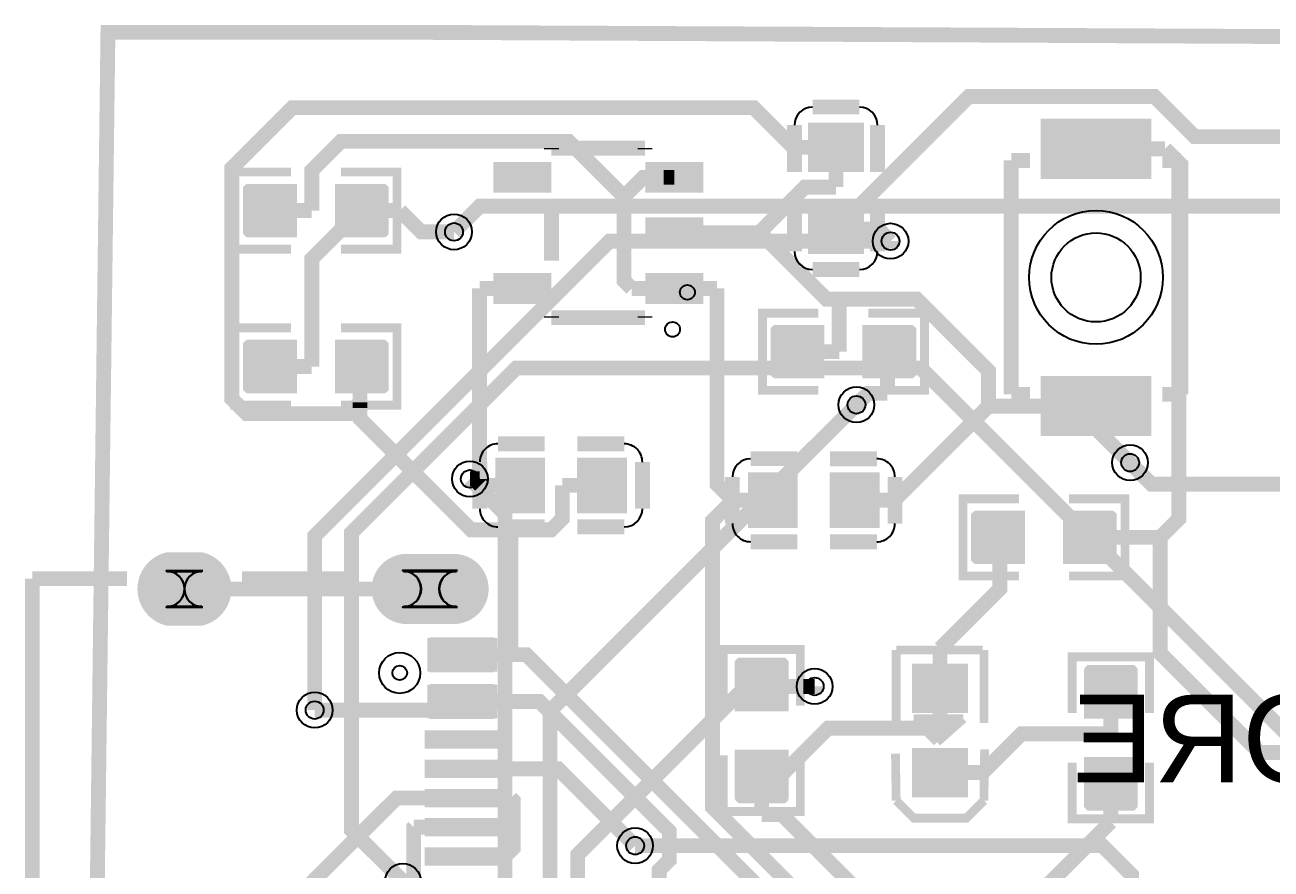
# Model space of a CAD drawing. Header units: millimetres. Extents: x 8.7 to 80.3, y 53.5 to 86.6.
# Drawn here: x 8.74 to 30.04, y 71.93 to 86.36 of the extents above; entities that cross this region are included whole.
import ezdxf

# ---------------------------------------------------------------- set-up
doc = ezdxf.new("R2010")
doc.units = ezdxf.units.MM
for name, color, linetype, true_color in [('BoardOutLine', 7, 'Continuous', 0xff00ff), ('BottomLayer', 7, 'Continuous', 0x0000ff), ('BottomSolderMaskLayer', 7, 'Continuous', 0xaa00ff), ('Document', 7, 'Continuous', 0xffffff), ('Hole', 7, 'Continuous', 0x222222), ('Multi-Layer', 7, 'Continuous', 0xc0c0c0), ('TopLayer', 7, 'Continuous', 0xff0000), ('TopPasteMaskLayer', 7, 'Continuous', 0x808080), ('TopSilkLayer', 7, 'Continuous', 0xffcc00), ('TopSolderMaskLayer', 7, 'Continuous', 0x800080)]:
    doc.layers.add(name, color=color, linetype=linetype, true_color=true_color)
doc.styles.get("Standard").update_dxf_attribs({"font": 'arial.ttf'})

msp = doc.modelspace()

# ---------------------------------------------------------------- hatches: boundary and pattern name
at = {"layer": 'BottomSolderMaskLayer'}
for points in [[(11.780626111252332, 77.34001778003555, -0.7853981633974483), (11.780626111252332, 76.09000508001016), (11.155619761239677, 76.09000508001016, -0.7853981633974483), (11.155619761239677, 77.34001778003555)], [(16.1387350774703, 77.29001778003556, -0.7853981633974483), (16.1387350774703, 76.14000508001016), (15.197815595631255, 76.14000508001016, -0.7853981633974483), (15.197815595631255, 77.29001778003556)]]:
    msp.add_hatch(color=256, dxfattribs=at).paths.add_polyline_path(points)
at = {"layer": 'Document'}
for points in [[(24.45806451612907, 75.30525781051563), (24.45806451612907, 74.7052578105156), (24.308077216154516, 74.7052578105156), (24.308077216154516, 75.30525781051563)], [(24.085166370332672, 75.07010414020829), (24.68516637033258, 75.07010414020829), (24.68516637033258, 74.92011684023373), (24.085166370332672, 74.92011684023373)], [(24.485166370332763, 73.8951231902463), (24.485166370332763, 73.29512319024639), (24.33517907035821, 73.29512319024639), (24.33517907035821, 73.8951231902463)]]:
    msp.add_hatch(color=256, dxfattribs=at).paths.add_polyline_path(points)
at = {"layer": 'Multi-Layer'}
for points in [[(11.768122936245845, 77.31501143002285, -0.7853981633974483), (11.768122936245845, 76.11501143002286), (11.168122936245936, 76.11501143002286, -0.7853981633974483), (11.168122936245936, 77.31501143002285)], [(16.118275336550823, 77.26501143002285, -0.7853981633974483), (16.118275336550823, 76.16501143002286), (15.218275336550732, 76.16501143002286, -0.7853981633974483), (15.218275336550732, 77.26501143002285)]]:
    msp.add_hatch(color=256, dxfattribs=at).paths.add_polyline_path(points)
at = {"layer": 'TopLayer'}
for points in [[(22.15603251206494, 83.86616713233423), (22.15603251206494, 84.6661671323343), (23.056057912115875, 84.6661671323343), (23.056057912115875, 83.86616713233423)], [(27.951308102616167, 84.74216408432812), (27.951308102616167, 83.74216408432812), (26.151308102616213, 83.74216408432812), (26.151308102616213, 84.74216408432812)], [(16.792024384048773, 83.50419100838201), (16.792024384048773, 84.00419100838201), (17.692024384048864, 84.00419100838201), (17.692024384048864, 83.50419100838201)], [(19.392049784099527, 83.50419100838201), (19.392049784099527, 84.00419100838201), (20.292049784099618, 84.00419100838201), (20.292049784099618, 83.50419100838201)], [(13.366014732029498, 82.75316230632461), (13.366014732029498, 83.61717043434089), (12.559537719075479, 83.61717043434089), (12.559537719075479, 82.75316230632461)], [(14.066040132080389, 82.75316230632461), (14.066040132080389, 83.61717043434089), (14.872517145034408, 83.61717043434089), (14.872517145034408, 82.75316230632461)], [(22.15603251206494, 82.46616713233425), (22.15603251206494, 83.26616713233432), (23.056057912115875, 83.26616713233432), (23.056057912115875, 82.46616713233425)], [(19.392049784099527, 82.55417830835665), (19.392049784099527, 83.05417830835665), (20.292049784099618, 83.05417830835665), (20.292049784099618, 82.55417830835665)], [(16.792024384048773, 81.60419100838203), (16.792024384048773, 82.10419100838203), (17.692024384048864, 82.10419100838203), (17.692024384048864, 81.60419100838203)], [(19.392049784099527, 81.60419100838203), (19.392049784099527, 82.10419100838203), (20.292049784099618, 82.10419100838203), (20.292049784099618, 81.60419100838203)], [(22.383032766065526, 80.34015748031493), (22.383032766065526, 81.20416560833121), (21.576555753111506, 81.20416560833121), (21.576555753111506, 80.34015748031493)], [(23.08305816611619, 80.34015748031493), (23.08305816611619, 81.20416560833121), (23.889535179070435, 81.20416560833121), (23.889535179070435, 80.34015748031493)], [(13.366014732029498, 80.08615697231392), (13.366014732029498, 80.9501651003302), (12.559537719075479, 80.9501651003302), (12.559537719075479, 80.08615697231392)], [(14.066040132080389, 80.08615697231392), (14.066040132080389, 80.9501651003302), (14.872517145034408, 80.9501651003302), (14.872517145034408, 80.08615697231392)], [(27.951308102616167, 80.34216408432815), (27.951308102616167, 79.34216408432815), (26.151308102616213, 79.34216408432815), (26.151308102616213, 80.34216408432815)], [(16.807035814071696, 78.93616967233925), (17.60703581407165, 78.93616967233925), (17.60703581407165, 78.03614427228854), (16.807035814071696, 78.03614427228854)], [(18.20703581407156, 78.93616967233925), (19.00703581407174, 78.93616967233925), (19.00703581407174, 78.03614427228854), (18.20703581407156, 78.03614427228854)], [(21.92504445008899, 77.78214376428753), (21.125044450088808, 77.78214376428753), (21.125044450088808, 78.68216916433823), (21.92504445008899, 78.68216916433823)], [(23.32504445008908, 77.78214376428753), (22.5250444500889, 77.78214376428753), (22.5250444500889, 78.68216916433823), (23.32504445008908, 78.68216916433823)], [(25.81203962407926, 77.1651511303022), (25.81203962407926, 78.02915925831849), (25.005562611125242, 78.02915925831849), (25.005562611125242, 77.1651511303022)], [(26.512065024129924, 77.1651511303022), (26.512065024129924, 78.02915925831849), (27.31854203708417, 78.02915925831849), (27.31854203708417, 77.1651511303022)], [(16.768072136144156, 75.8651765303531), (16.768072136144156, 75.31516383032772), (15.668072136144247, 75.31516383032772), (15.668072136144247, 75.8651765303531)], [(21.76804673609331, 74.64516129032256), (20.90403860807737, 74.64516129032256), (20.90403860807737, 75.45163830327658), (21.76804673609331, 75.45163830327658)], [(24.83512827025652, 75.41508763017521), (24.83512827025652, 74.61508763017525), (23.935204470408962, 74.61508763017525), (23.935204470408962, 75.41508763017521)], [(27.73705867411718, 74.51816103632211), (26.87305054610124, 74.51816103632211), (26.87305054610124, 75.32463804927613), (27.73705867411718, 75.32463804927613)], [(16.768072136144156, 75.06507493014988), (16.768072136144156, 74.5150622301245), (15.668072136144247, 74.5150622301245), (15.668072136144247, 75.06507493014988)], [(16.768072136144156, 74.29009398018798), (16.768072136144156, 73.99006858013706), (15.668072136144247, 73.99006858013706), (15.668072136144247, 74.29009398018798)], [(21.76804673609331, 73.94513589027179), (20.90403860807737, 73.94513589027179), (20.90403860807737, 73.13865887731777), (21.76804673609331, 73.13865887731777)], [(24.83512827025652, 73.97515875031752), (24.83512827025652, 73.17515875031745), (23.935204470408962, 73.17515875031745), (23.935204470408962, 73.97515875031752)], [(16.768072136144156, 73.78996697993398), (16.768072136144156, 73.48994157988318), (15.668072136144247, 73.48994157988318), (15.668072136144247, 73.78996697993398)], [(27.73705867411718, 73.81813563627122), (26.87305054610124, 73.81813563627122), (26.87305054610124, 73.0116586233172), (27.73705867411718, 73.0116586233172)], [(16.768072136144156, 73.29009398018786), (16.768072136144156, 72.99006858013706), (15.668072136144247, 72.99006858013706), (15.668072136144247, 73.29009398018786)], [(16.768072136144156, 72.79022098044197), (16.768072136144156, 72.49019558039117), (15.668072136144247, 72.49019558039117), (15.668072136144247, 72.79022098044197)], [(16.768072136144156, 72.29009398018798), (16.768072136144156, 71.99006858013718), (15.668072136144247, 71.99006858013718), (15.668072136144247, 72.29009398018798)]]:
    msp.add_hatch(color=256, dxfattribs=at).paths.add_polyline_path(points)
at = {"layer": 'TopPasteMaskLayer'}
for points in [[(22.15603251206494, 83.86616713233423), (22.15603251206494, 84.6661671323343), (23.056057912115875, 84.6661671323343), (23.056057912115875, 83.86616713233423)], [(27.951308102616167, 84.74216408432812), (27.951308102616167, 83.74216408432812), (26.151308102616213, 83.74216408432812), (26.151308102616213, 84.74216408432812)], [(16.792024384048773, 83.50419100838201), (16.792024384048773, 84.00419100838201), (17.692024384048864, 84.00419100838201), (17.692024384048864, 83.50419100838201)], [(19.392049784099527, 83.50419100838201), (19.392049784099527, 84.00419100838201), (20.292049784099618, 84.00419100838201), (20.292049784099618, 83.50419100838201)], [(12.521005842011618, 82.73517907035807), (13.3210058420118, 82.73517907035807), (13.371018542037064, 82.78519177038345), (13.371018542037064, 83.01315722631443), (13.001016002031974, 83.01315722631443), (13.001016002031974, 83.34315468630928), (13.371018542037064, 83.34315468630928), (13.371018542037064, 83.58519177038352), (13.3210058420118, 83.63517907035805), (12.521005842011618, 83.63517907035805), (12.471018542036973, 83.58519177038352), (12.471018542036973, 82.78519177038345)], [(14.911049022098041, 83.63515367030732), (14.111049022098086, 83.63515367030732), (14.061036322072596, 83.58514097028194), (14.061036322072596, 83.35717551435107), (14.431038862077685, 83.35717551435107), (14.431038862077685, 83.02717805435611), (14.061036322072596, 83.02717805435611), (14.061036322072596, 82.78514097028187), (14.111049022098086, 82.73515367030734), (14.911049022098041, 82.73515367030734), (14.961036322072687, 82.78514097028187), (14.961036322072687, 83.58514097028194)], [(22.15603251206494, 82.46616713233425), (22.15603251206494, 83.26616713233432), (23.056057912115875, 83.26616713233432), (23.056057912115875, 82.46616713233425)], [(19.392049784099527, 82.55417830835665), (19.392049784099527, 83.05417830835665), (20.292049784099618, 83.05417830835665), (20.292049784099618, 82.55417830835665)], [(16.792024384048773, 81.60419100838203), (16.792024384048773, 82.10419100838203), (17.692024384048864, 82.10419100838203), (17.692024384048864, 81.60419100838203)], [(19.392049784099527, 81.60419100838203), (19.392049784099527, 82.10419100838203), (20.292049784099618, 82.10419100838203), (20.292049784099618, 81.60419100838203)], [(21.538023876047646, 80.3221742443485), (22.338023876047828, 80.3221742443485), (22.38803657607309, 80.37218694437388), (22.38803657607309, 80.60015240030475), (22.01803403606823, 80.60015240030475), (22.01803403606823, 80.93014986029971), (22.38803657607309, 80.93014986029971), (22.38803657607309, 81.17218694437395), (22.338023876047828, 81.22217424434848), (21.538023876047646, 81.22217424434848), (21.488036576073227, 81.17218694437395), (21.488036576073227, 80.37218694437388)], [(23.928067056134296, 81.22214884429764), (23.128067056134114, 81.22214884429764), (23.078054356108623, 81.17213614427226), (23.078054356108623, 80.94417068834139), (23.448056896113712, 80.94417068834139), (23.448056896113712, 80.61417322834643), (23.078054356108623, 80.61417322834643), (23.078054356108623, 80.3721361442723), (23.128067056134114, 80.32214884429777), (23.928067056134296, 80.32214884429777), (23.978054356108714, 80.3721361442723), (23.978054356108714, 81.17213614427226)], [(12.521005842011618, 80.06817373634749), (13.3210058420118, 80.06817373634749), (13.371018542037064, 80.11818643637287), (13.371018542037064, 80.34615189230374), (13.001016002031974, 80.34615189230374), (13.001016002031974, 80.6761493522987), (13.371018542037064, 80.6761493522987), (13.371018542037064, 80.91818643637293), (13.3210058420118, 80.96817373634735), (12.521005842011618, 80.96817373634735), (12.471018542036973, 80.91818643637293), (12.471018542036973, 80.11818643637287)], [(14.911049022098041, 80.96814833629662), (14.111049022098086, 80.96814833629662), (14.061036322072596, 80.91813563627124), (14.061036322072596, 80.69017018034037), (14.431038862077685, 80.69017018034037), (14.431038862077685, 80.36017272034542), (14.061036322072596, 80.36017272034542), (14.061036322072596, 80.11813563627129), (14.111049022098086, 80.06814833629676), (14.911049022098041, 80.06814833629676), (14.961036322072687, 80.11813563627129), (14.961036322072687, 80.91813563627124)], [(27.951308102616167, 80.34216408432815), (27.951308102616167, 79.34216408432815), (26.151308102616213, 79.34216408432815), (26.151308102616213, 80.34216408432815)], [(16.807035814071696, 78.93616967233925), (17.60703581407165, 78.93616967233925), (17.60703581407165, 78.03614427228854), (16.807035814071696, 78.03614427228854)], [(18.20703581407156, 78.93616967233925), (19.00703581407174, 78.93616967233925), (19.00703581407174, 78.03614427228854), (18.20703581407156, 78.03614427228854)], [(21.92504445008899, 77.78214376428753), (21.125044450088808, 77.78214376428753), (21.125044450088808, 78.68216916433823), (21.92504445008899, 78.68216916433823)], [(23.32504445008908, 77.78214376428753), (22.5250444500889, 77.78214376428753), (22.5250444500889, 78.68216916433823), (23.32504445008908, 78.68216916433823)], [(24.96703073406138, 77.14716789433578), (25.767030734061564, 77.14716789433578), (25.817043434086827, 77.19718059436116), (25.817043434086827, 77.42514605029203), (25.447040894081965, 77.42514605029203), (25.447040894081965, 77.75514351028698), (25.817043434086827, 77.75514351028698), (25.817043434086827, 77.99718059436123), (25.767030734061564, 78.04716789433576), (24.96703073406138, 78.04716789433576), (24.917043434086963, 77.99718059436123), (24.917043434086963, 77.19718059436116)], [(27.35707391414803, 78.04714249428503), (26.55707391414785, 78.04714249428503), (26.50706121412236, 77.99712979425965), (26.50706121412236, 77.76916433832866), (26.877063754127448, 77.76916433832866), (26.877063754127448, 77.43916687833382), (26.50706121412236, 77.43916687833382), (26.50706121412236, 77.19712979425958), (26.55707391414785, 77.14714249428505), (27.35707391414803, 77.14714249428505), (27.40706121412245, 77.19712979425958), (27.40706121412245, 77.99712979425965)], [(12.216306832613782, 76.67030734061473), (12.217805435610899, 76.70017780035562), (12.217805435610899, 76.7300990601982), (12.216306832613782, 76.75996951993909), (12.213335026670165, 76.78973837947672), (12.208864617729205, 76.81932943865888), (12.202946405892817, 76.84864109728221), (12.19555499110993, 76.87764795529597), (12.18674117348246, 76.90622301244593), (12.176504953009953, 76.93434086868172), (12.164897129794326, 76.96189992379982), (12.151917703835352, 76.98887477774952), (12.137592075184102, 77.0151384302768), (12.121996443992884, 77.04066548133096), (12.105156210312316, 77.06537973075945), (12.087071374142852, 77.0892303784608), (12.067843535687189, 77.11214122428237), (12.047498094996172, 77.13408686817365), (12.026085852171718, 77.1549657099315), (12.00365760731529, 77.17477774955557), (11.98026416052835, 77.19342138684272), (11.955981711963432, 77.21087122174254), (11.93083566167138, 77.22710185420362), (11.90492760985535, 77.24206248412497), (11.878308356616799, 77.25572771145539), (11.851054102108264, 77.2680213360427), (11.823190246380591, 77.27894335788665), (11.794843789687548, 77.28849377698748), (11.766040132080207, 77.29659639319277), (11.73688087376172, 77.30325120650241), (11.70741681483355, 77.30843281686566), (11.677724155448232, 77.31216662433326), (11.647879095758299, 77.31440182880374), (11.617983235966449, 77.31513843027687), (11.317983235966494, 77.31513843027687), (11.288087376174872, 77.31440182880374), (11.258242316484711, 77.31216662433326), (11.228549657099393, 77.30843281686566), (11.199085598171223, 77.30325120650241), (11.169926339852736, 77.29659639319277), (11.141122682245395, 77.28849377698748), (11.11277622555258, 77.27894335788665), (11.084912369824679, 77.2680213360427), (11.057658115316372, 77.25572771145539), (11.031038862077821, 77.24206248412497), (11.00513081026179, 77.22710185420362), (10.979984759969511, 77.21087122174254), (10.955702311404593, 77.19342138684272), (10.932308864617653, 77.17477774955557), (10.909880619761225, 77.1549657099315), (10.888468376936771, 77.13408686817365), (10.868122936245982, 77.11214122428237), (10.848895097790319, 77.0892303784608), (10.8308102616204, 77.06537973075945), (10.813970027940059, 77.04066548133096), (10.79837439674884, 77.0151384302768), (10.784048768097591, 76.98887477774952), (10.771069342138617, 76.96189992379982), (10.75946151892299, 76.93434086868172), (10.74922529845071, 76.90622301244593), (10.740411480823013, 76.87764795529597), (10.733020066040126, 76.84864109728221), (10.727101854203738, 76.81932943865888), (10.722631445263005, 76.78973837947672), (10.719659639319389, 76.75996951993909), (10.718161036322044, 76.7300990601982), (10.718161036322044, 76.70017780035562), (10.719659639319389, 76.67030734061473), (10.722631445263005, 76.64053848107699), (10.727101854203738, 76.61094742189482), (10.733020066040126, 76.5816357632716), (10.740411480823013, 76.55262890525785), (10.74922529845071, 76.52405384810766), (10.75946151892299, 76.49593599187199), (10.771069342138617, 76.46837693675388), (10.784048768097591, 76.44140208280407), (10.79837439674884, 76.41513843027678), (10.813970027940059, 76.38961137922274), (10.8308102616204, 76.36489712979426), (10.848895097790319, 76.34104648209302), (10.868122936245982, 76.31813563627122), (10.888468376936771, 76.29618999237994), (10.909880619761225, 76.27531115062231), (10.932308864617653, 76.25549911099824), (10.955702311404593, 76.23685547371088), (10.979984759969511, 76.21940563881128), (11.00513081026179, 76.20317500634997), (11.031038862077821, 76.18821437642873), (11.057658115316372, 76.1745491490982), (11.084912369824679, 76.16225552451112), (11.11277622555258, 76.15133350266706), (11.141122682245395, 76.14178308356611), (11.169926339852736, 76.13368046736093), (11.199085598171223, 76.1270256540513), (11.228549657099393, 76.12184404368804), (11.258242316484711, 76.11811023622045), (11.288087376174872, 76.11587503175008), (11.317983235966494, 76.11513843027683), (11.617983235966449, 76.11513843027683), (11.647879095758299, 76.11587503175008), (11.677724155448232, 76.11811023622045), (11.70741681483355, 76.12184404368804), (11.73688087376172, 76.1270256540513), (11.766040132080207, 76.13368046736093), (11.794843789687548, 76.14178308356611), (11.823190246380591, 76.15133350266706), (11.851054102108264, 76.16225552451112), (11.878308356616799, 76.1745491490982), (11.90492760985535, 76.18821437642873), (11.93083566167138, 76.20317500634997), (11.955981711963432, 76.21940563881128), (11.98026416052835, 76.23685547371088), (12.00365760731529, 76.25549911099824), (12.026085852171718, 76.27531115062231), (12.047498094996172, 76.29618999237994), (12.067843535687189, 76.31813563627122), (12.087071374142852, 76.34104648209302), (12.105156210312316, 76.36489712979426), (12.121996443992884, 76.38961137922274), (12.137592075184102, 76.41513843027678), (12.151917703835352, 76.44140208280407), (12.164897129794326, 76.46837693675388), (12.176504953009953, 76.49593599187199), (12.18674117348246, 76.52405384810766), (12.19555499110993, 76.55262890525785), (12.202946405892817, 76.5816357632716), (12.208864617729205, 76.61094742189482), (12.213335026670165, 76.64053848107699)], [(16.667970535941095, 76.7300990601982), (16.66647193294375, 76.75996951993909), (16.66350012700036, 76.78973837947672), (16.6590297180594, 76.81932943865888), (16.653111506223013, 76.84864109728221), (16.645720091440126, 76.87764795529597), (16.63690627381243, 76.90622301244593), (16.62667005334015, 76.93434086868172), (16.615062230124522, 76.96189992379982), (16.602082804165548, 76.98887477774952), (16.587757175514298, 77.0151384302768), (16.57216154432308, 77.04066548133096), (16.55532131064274, 77.06537973075945), (16.537236474473048, 77.0892303784608), (16.518008636017157, 77.11214122428237), (16.497663195326368, 77.13408686817365), (16.476250952501914, 77.1549657099315), (16.453822707645486, 77.17477774955557), (16.430429260858546, 77.19342138684272), (16.406146812293628, 77.21087122174254), (16.381000762001577, 77.22710185420362), (16.355092710185318, 77.24206248412497), (16.328473456946995, 77.25572771145539), (16.30121920243846, 77.2680213360427), (16.273355346710787, 77.27894335788665), (16.245008890017743, 77.28849377698748), (16.216205232410402, 77.29659639319277), (16.187045974091916, 77.30325120650241), (16.157581915163746, 77.30843281686566), (16.127889255778427, 77.31216662433326), (16.098044196088495, 77.31440182880374), (16.068148336296645, 77.31513843027687), (15.26814833629669, 77.31513843027687), (15.238252476505068, 77.31440182880374), (15.208407416814907, 77.31216662433326), (15.178714757429589, 77.30843281686566), (15.149250698501419, 77.30325120650241), (15.120091440182932, 77.29659639319277), (15.091287782575591, 77.28849377698748), (15.062941325882548, 77.27894335788665), (15.035077470154874, 77.2680213360427), (15.00782321564634, 77.25572771145539), (14.981203962408017, 77.24206248412497), (14.955295910591758, 77.22710185420362), (14.930149860299707, 77.21087122174254), (14.90586741173479, 77.19342138684272), (14.882473964947849, 77.17477774955557), (14.86004572009142, 77.1549657099315), (14.838633477266967, 77.13408686817365), (14.81828803657595, 77.11214122428237), (14.799060198120287, 77.0892303784608), (14.780975361950823, 77.06537973075945), (14.764135128270254, 77.04066548133096), (14.748539497079037, 77.0151384302768), (14.734213868427787, 76.98887477774952), (14.721234442468813, 76.96189992379982), (14.709626619253186, 76.93434086868172), (14.699390398780906, 76.90622301244593), (14.69057658115321, 76.87764795529597), (14.683185166370322, 76.84864109728221), (14.677266954533934, 76.81932943865888), (14.672796545592973, 76.78973837947672), (14.669824739649357, 76.75996951993909), (14.66832613665224, 76.7300990601982), (14.66832613665224, 76.70017780035562), (14.669824739649357, 76.67030734061473), (14.672796545592973, 76.64053848107699), (14.677266954533934, 76.61094742189482), (14.683185166370322, 76.5816357632716), (14.69057658115321, 76.55262890525785), (14.699390398780906, 76.52405384810766), (14.709626619253186, 76.49593599187199), (14.721234442468813, 76.46837693675388), (14.734213868427787, 76.44140208280407), (14.748539497079037, 76.41513843027678), (14.764135128270254, 76.38961137922274), (14.780975361950823, 76.36489712979426), (14.799060198120287, 76.34104648209302), (14.81828803657595, 76.31813563627122), (14.838633477266967, 76.29618999237994), (14.86004572009142, 76.27531115062231), (14.882473964947849, 76.25549911099824), (14.90586741173479, 76.23685547371088), (14.930149860299707, 76.21940563881128), (14.955295910591758, 76.20317500634997), (14.981203962408017, 76.18821437642873), (15.00782321564634, 76.1745491490982), (15.035077470154874, 76.16225552451112), (15.062941325882548, 76.15133350266706), (15.091287782575591, 76.14178308356611), (15.120091440182932, 76.13368046736093), (15.149250698501419, 76.1270256540513), (15.178714757429589, 76.12184404368804), (15.208407416814907, 76.11811023622045), (15.238252476505068, 76.11587503175008), (15.26814833629669, 76.11513843027683), (16.068148336296645, 76.11513843027683), (16.098044196088495, 76.11587503175008), (16.127889255778427, 76.11811023622045), (16.157581915163746, 76.12184404368804), (16.187045974091916, 76.1270256540513), (16.216205232410402, 76.13368046736093), (16.245008890017743, 76.14178308356611), (16.273355346710787, 76.15133350266706), (16.30121920243846, 76.16225552451112), (16.328473456946995, 76.1745491490982), (16.355092710185318, 76.18821437642873), (16.381000762001577, 76.20317500634997), (16.406146812293628, 76.21940563881128), (16.430429260858546, 76.23685547371088), (16.453822707645486, 76.25549911099824), (16.476250952501914, 76.27531115062231), (16.497663195326368, 76.29618999237994), (16.518008636017157, 76.31813563627122), (16.537236474473048, 76.34104648209302), (16.55532131064274, 76.36489712979426), (16.57216154432308, 76.38961137922274), (16.587757175514298, 76.41513843027678), (16.602082804165548, 76.44140208280407), (16.615062230124522, 76.46837693675388), (16.62667005334015, 76.49593599187199), (16.63690627381243, 76.52405384810766), (16.645720091440126, 76.55262890525785), (16.653111506223013, 76.5816357632716), (16.6590297180594, 76.61094742189482), (16.66350012700036, 76.64053848107699), (16.66647193294375, 76.67030734061473), (16.667970535941095, 76.70017780035562)], [(16.768072136144156, 75.8901701803403), (15.668072136144247, 75.8901701803403), (15.668072136144247, 75.29017018034028), (16.768072136144156, 75.29017018034028)], [(20.88605537211083, 75.49017018034033), (20.88605537211083, 74.69017018034026), (20.936068072136095, 74.64015748031488), (21.164033528066966, 74.64015748031488), (21.164033528066966, 75.01016002032009), (21.49403098806215, 75.01016002032009), (21.49403098806215, 74.64015748031488), (21.73606807213605, 74.64015748031488), (21.786055372110923, 74.69017018034026), (21.786055372110923, 75.49017018034033), (21.73606807213605, 75.54015748031497), (20.936068072136095, 75.54015748031497)], [(24.83512827025652, 75.41508763017521), (24.83512827025652, 74.61508763017525), (23.935204470408962, 74.61508763017525), (23.935204470408962, 75.41508763017521)], [(26.8550673101347, 75.36316992633988), (26.8550673101347, 74.56316992633981), (26.905080010159963, 74.51315722631443), (27.133045466090834, 74.51315722631443), (27.133045466090834, 74.88315976631952), (27.46304292608602, 74.88315976631952), (27.46304292608602, 74.51315722631443), (27.705080010159918, 74.51315722631443), (27.75506731013479, 74.56316992633981), (27.75506731013479, 75.36316992633988), (27.705080010159918, 75.41315722631452), (26.905080010159963, 75.41315722631452)], [(16.768072136144156, 75.0900685801372), (15.668072136144247, 75.0900685801372), (15.668072136144247, 74.49006858013718), (16.768072136144156, 74.49006858013718)], [(15.668072136144247, 73.99006858013706), (16.768072136144156, 73.99006858013706), (16.768072136144156, 74.29009398018798), (15.668072136144247, 74.29009398018798)], [(21.786029972060078, 73.10012700025402), (21.786029972060078, 73.90012700025409), (21.736017272034587, 73.95013970027946), (21.508051816103716, 73.95013970027946), (21.508051816103716, 73.58013716027426), (21.17805435610876, 73.58013716027426), (21.17805435610876, 73.95013970027946), (20.936017272034633, 73.95013970027946), (20.886029972059987, 73.90012700025409), (20.886029972059987, 73.10012700025402), (20.936017272034633, 73.05013970027937), (21.736017272034587, 73.05013970027937)], [(24.83512827025652, 73.97515875031752), (24.83512827025652, 73.17515875031745), (23.935204470408962, 73.17515875031745), (23.935204470408962, 73.97515875031752)], [(15.668072136144247, 73.48994157988318), (16.768072136144156, 73.48994157988318), (16.768072136144156, 73.78996697993398), (15.668072136144247, 73.78996697993398)], [(27.755041910083946, 72.97312674625346), (27.755041910083946, 73.77312674625352), (27.705029210058456, 73.8231394462789), (27.477063754127585, 73.8231394462789), (27.477063754127585, 73.45313690627381), (27.147066294132628, 73.45313690627381), (27.147066294132628, 73.8231394462789), (26.9050292100585, 73.8231394462789), (26.855041910083855, 73.77312674625352), (26.855041910083855, 72.97312674625346), (26.9050292100585, 72.92313944627881), (27.705029210058456, 72.92313944627881)], [(15.668072136144247, 72.99006858013706), (16.768072136144156, 72.99006858013706), (16.768072136144156, 73.29009398018786), (15.668072136144247, 73.29009398018786)], [(15.668072136144247, 72.49019558039117), (16.768072136144156, 72.49019558039117), (16.768072136144156, 72.79022098044197), (15.668072136144247, 72.79022098044197)], [(15.668072136144247, 71.99006858013718), (16.768072136144156, 71.99006858013718), (16.768072136144156, 72.29009398018798), (15.668072136144247, 72.29009398018798)]]:
    msp.add_hatch(color=256, dxfattribs=at).paths.add_polyline_path(points)
at = {"layer": 'TopSolderMaskLayer'}
for points in [[(22.127456648461703, 83.84358787570613), (22.127456648461703, 84.68874352157297), (23.084633775719112, 84.68874352157297), (23.084633775719112, 83.84358787570613)], [(27.997028194056384, 84.75627809105083), (27.997028194056384, 83.72805581238401), (26.105588011175996, 83.72805581238401), (26.105588011175996, 84.75627809105083)], [(16.746300421633123, 83.49008345328514), (16.746300421633123, 84.01830573195184), (17.73774060451342, 84.01830573195184), (17.73774060451342, 83.49008345328514)], [(19.346333563634744, 83.49008345328514), (19.346333563634744, 84.01830573195184), (20.33777374651504, 84.01830573195184), (20.33777374651504, 83.49008345328514)], [(13.391421982617203, 82.72776225552445), (13.391421982617203, 83.64257048514094), (12.534144868062867, 83.64257048514094), (12.534144868062867, 82.72776225552445)], [(14.040632881492684, 82.72776225552445), (14.040632881492684, 83.64257048514094), (14.897909996046792, 83.64257048514094), (14.897909996046792, 82.72776225552445)], [(22.127456648461703, 82.44359074309546), (22.127456648461703, 83.2887463889623), (23.084633775719112, 83.2887463889623), (23.084633775719112, 82.44359074309546)], [(19.346333563634744, 82.5400678858706), (19.346333563634744, 83.0682901645373), (20.33777374651504, 83.0682901645373), (20.33777374651504, 82.5400678858706)], [(16.746300421633123, 81.59007915220138), (16.746300421633123, 82.11830143086809), (17.73774060451342, 82.11830143086809), (17.73774060451342, 81.59007915220138)], [(19.346333563634744, 81.59007915220138), (19.346333563634744, 82.11830143086809), (20.33777374651504, 82.11830143086809), (20.33777374651504, 81.59007915220138)], [(22.408440016653458, 80.31475742951488), (22.408440016653458, 81.22956565913125), (21.551162902099122, 81.22956565913125), (21.551162902099122, 80.31475742951488)], [(23.057650915528484, 80.31475742951488), (23.057650915528484, 81.22956565913125), (23.91492803008282, 81.22956565913125), (23.91492803008282, 80.31475742951488)], [(13.391421982617203, 80.06075692151387), (13.391421982617203, 80.97556515113024), (12.534144868062867, 80.97556515113024), (12.534144868062867, 80.06075692151387)], [(14.040632881492684, 80.06075692151387), (14.040632881492684, 80.97556515113024), (14.897909996046792, 80.97556515113024), (14.897909996046792, 80.06075692151387)], [(27.997028194056384, 80.35627235627226), (27.997028194056384, 79.32805007760555), (26.105588011175996, 79.32805007760555), (26.105588011175996, 80.35627235627226)], [(16.78163737617797, 78.96157043998676), (17.63243747777824, 78.96157043998676), (17.63243747777824, 78.01074350464114), (16.78163737617797, 78.01074350464114)], [(18.18163415036497, 78.96157043998676), (19.032434251965242, 78.96157043998676), (19.032434251965242, 78.01074350464114), (18.18163415036497, 78.01074350464114)], [(21.95044611379535, 77.75674299664013), (21.09964601219508, 77.75674299664013), (21.09964601219508, 78.70756993198563), (21.95044611379535, 78.70756993198563)], [(23.35044288798281, 77.75674299664013), (22.49964278638231, 77.75674299664013), (22.49964278638231, 78.70756993198563), (23.35044288798281, 78.70756993198563)], [(25.837446874667194, 77.13975107950216), (25.837446874667194, 78.05455930911864), (24.980169760112858, 78.05455930911864), (24.980169760112858, 77.13975107950216)], [(26.48665777354222, 77.13975107950216), (26.48665777354222, 78.05455930911864), (27.343934888096555, 78.05455930911864), (27.343934888096555, 77.13975107950216)], [(11.780626111252332, 77.34001778003555, -0.7853981633974483), (11.780626111252332, 76.09000508001016), (11.155619761239677, 76.09000508001016, -0.7853981633974483), (11.155619761239677, 77.34001778003555)], [(16.1387350774703, 77.29001778003556, -0.7853981633974483), (16.1387350774703, 76.14000508001016), (15.197815595631255, 76.14000508001016, -0.7853981633974483), (15.197815595631255, 77.29001778003556)], [(16.81807328802597, 75.87768576827477), (16.81807328802597, 75.30266614081609), (15.618050197604134, 75.30266614081609), (15.618050197604134, 75.87768576827477)], [(21.795258733448236, 74.6214458148578), (20.876826610722446, 74.6214458148578), (20.876826610722446, 75.47534033798081), (21.795258733448236, 75.47534033798081)], [(24.863707359672844, 75.43767310012743), (24.863707359672844, 74.59251363075111), (23.90663828424431, 74.59251363075111), (23.90663828424431, 75.43767310012743)], [(27.764270671472104, 74.49444556085734), (26.845838548746315, 74.49444556085734), (26.845838548746315, 75.34834008398025), (27.764270671472104, 75.34834008398025)], [(16.81807328802597, 75.07758416807155), (16.81807328802597, 74.50256454061287), (15.618050197604134, 74.50256454061287), (15.618050197604134, 75.07758416807155)], [(16.85974303131411, 74.29692024545352), (16.85974303131411, 73.98325386328179), (15.576363131220887, 73.98325386328179), (15.576363131220887, 74.29692024545352)], [(21.795258733448236, 73.96885136573655), (20.876826610722446, 73.96885136573655), (20.876826610722446, 73.11495684261354), (21.795258733448236, 73.11495684261354)], [(24.863707359672844, 73.99774422026974), (24.863707359672844, 73.15258475089342), (23.90663828424431, 73.15258475089342), (23.90663828424431, 73.99774422026974)], [(16.85974303131411, 73.79679324519941), (16.85974303131411, 73.48312686302802), (15.576363131220887, 73.48312686302802), (15.576363131220887, 73.79679324519941)], [(27.764270671472104, 73.84185111173599), (26.845838548746315, 73.84185111173599), (26.845838548746315, 72.98795658861297), (27.764270671472104, 72.98795658861297)], [(16.85974303131411, 73.2969202454534), (16.85974303131411, 72.98325386328179), (15.576363131220887, 72.98325386328179), (15.576363131220887, 73.2969202454534)], [(16.85974303131411, 72.7970472457074), (16.85974303131411, 72.48338086353601), (15.576363131220887, 72.48338086353601), (15.576363131220887, 72.7970472457074)], [(16.85974303131411, 72.2969202454534), (16.85974303131411, 71.98325386328202), (15.576363131220887, 71.98325386328202), (15.576363131220887, 72.2969202454534)]]:
    msp.add_hatch(color=256, dxfattribs=at).paths.add_polyline_path(points)

# ---------------------------------------------------------------- linework, layer by layer
at = {"layer": 'BoardOutLine', "const_width": 0.25400050800101603}
msp.add_lwpolyline([(15.494030988061922, 86.23317246634497), (41.52908305816618, 86.1061722123444), (78.86715773431547, 86.1061722123444), (78.99415798831592, 56.00711201422405), (9.779019558039181, 55.62611125222247), (10.160020320040758, 86.23317246634497), (15.494030988061922, 86.23317246634497)], close=True, dxfattribs=at)
at = {"layer": 'BottomLayer', "const_width": 0.25400050800101603}
for points in [[(48.5979171958345, 79.09347218694438), (44.429006858013736, 83.26238252476503), (16.518669037338213, 83.26238252476503), (16.077216154432335, 82.82092964185927)], [(23.538735077470164, 82.66268732537469), (23.538735077470164, 82.6624333248667), (18.735585471170907, 82.6624333248667), (13.695199390398784, 77.62204724409446), (13.695199390398784, 74.6438912877826)], [(32.70104140208264, 63.065278130556294), (31.78917957835938, 63.97713995427989), (31.78917957835938, 65.17932435864873), (33.29591059182121, 66.68605537211079), (33.29591059182121, 71.24968249936501), (24.051308102616076, 80.49428498856992), (17.144018288036705, 80.49428498856992), (14.324866649733394, 77.6751333502666), (14.324866649733394, 72.5923291846583), (15.202946405892817, 71.71424942849887)], [(52.37973075946161, 80.1198882397764), (50.76758953517924, 78.50774701549403), (28.001270002539968, 78.50774701549403), (27.633985267970502, 78.8750317500635)], [(18.240284480569017, 68.7731775463551), (17.71729743459491, 69.2961645923292), (17.71729743459491, 74.62661925323846), (22.95554991109998, 79.86487172974341)], [(11.13284226568453, 62.686309372618666), (11.946405892811754, 62.686309372618666), (16.948945897891917, 67.68884937769872), (16.948945897891917, 77.99517399034801), (16.347218694437288, 78.59690119380241)], [(22.241554483108985, 75.04851409702815), (22.241554483108985, 75.04826009652027), (21.06807213614411, 75.04826009652027), (18.189230378460707, 72.16941833883664), (18.189230378460707, 69.6525273050546), (20.651511303022744, 67.19024638049268), (20.651511303022744, 66.80213360426717)], [(19.172720345440666, 72.32461264922529), (27.15849631699257, 72.32461264922529), (27.659385318770774, 71.82372364744731), (27.659385318770774, 71.18364236728473), (24.28422656845305, 67.80848361696724), (22.823977647955417, 67.80848361696724), (19.920497840995722, 64.90500381000754)]]:
    msp.add_lwpolyline(points, dxfattribs=at)
at = {"layer": 'BottomSolderMaskLayer'}
for points in [[(11.78054673528709, 77.02759292239014), (11.155540385274435, 77.02759292239014)], [(16.13853591578163, 77.02872936294274), (15.197616433942585, 77.02872936294274)], [(11.78054673528709, 76.40258657237743), (11.155540385274435, 76.40258657237743)], [(16.13853591578163, 76.40144970838342), (15.197616433942585, 76.40144970838342)]]:
    msp.add_lwpolyline(points, close=True, dxfattribs=at)
for centre, radius, start, end in [((11.155540385274435, 76.71508974738379), 0.31250317500635005, 270, 450), ((11.78054673528709, 76.71508974738379), 0.31250317500635005, 450, 270), ((15.197616433942585, 76.71508953566308), 0.31363982727965456, 270, 450), ((16.13853591578163, 76.71508953566308), 0.31363982727965456, 450, 270)]:
    msp.add_arc(centre, radius, start, end, dxfattribs=at)
at = {"layer": 'Document'}
for centre, radius in [((20.06604013208039, 81.78816357632718), 0.12700025400050802), ((15.148082296164603, 75.27990855981704), 0.12496824993649988)]:
    msp.add_circle(centre, radius, dxfattribs=at)
at = {"layer": 'Hole'}
for centre in [(16.077216154432335, 82.82092964185927), (23.538735077470164, 82.66268732537469), (22.95554991109998, 79.86487172974341), (27.633985267970502, 78.8750317500635), (16.347218694437288, 78.59690119380241), (22.241554483108985, 75.04851409702815), (13.695199390398784, 74.6438912877826), (19.172720345440666, 72.32461264922529)]:
    msp.add_circle(centre, 0.15250190500381003, dxfattribs=at)
at = {"layer": 'Multi-Layer'}
for points in [[(11.768046736093538, 77.01508763017527), (11.168046736093629, 77.01508763017527)], [(16.118084836169828, 77.01508763017527), (15.218084836169737, 77.01508763017527)], [(11.768046736093538, 76.41508763017528), (11.168046736093629, 76.41508763017528)], [(16.118084836169828, 76.41508763017528), (15.218084836169737, 76.41508763017528)]]:
    msp.add_lwpolyline(points, close=True, dxfattribs=at)
for centre, radius in [((16.077216154432335, 82.82092964185927), 0.30500381000762006), ((23.538735077470164, 82.66268732537469), 0.30500381000762006), ((22.95554991109998, 79.86487172974341), 0.30500381000762006), ((27.633985267970502, 78.8750317500635), 0.30500381000762006), ((16.347218694437288, 78.59690119380241), 0.30500381000762006), ((15.148082296164603, 75.27990855981704), 0.3500127000254001), ((22.241554483108985, 75.04851409702815), 0.30500381000762006), ((13.695199390398784, 74.6438912877826), 0.30500381000762006), ((19.172720345440666, 72.32461264922529), 0.30500381000762006), ((15.202946405892817, 71.71424942849887), 0.30500381000762006)]:
    msp.add_circle(centre, radius, dxfattribs=at)
for centre, start, end in [((11.168046736093629, 76.71508763017528), 270, 450), ((11.768046736093538, 76.71508763017528), 450, 270), ((15.218084836169737, 76.71508763017528), 270, 450), ((16.118084836169828, 76.71508763017528), 450, 270)]:
    msp.add_arc(centre, 0.30000000000000004, start, end, dxfattribs=at)
at = {"layer": 'TopLayer', "const_width": 0.25400050800101603}
for points in [[(22.60604521209052, 82.8661417322835), (24.875285750571493, 85.13538227076447), (28.053594107188246, 85.13538227076447), (28.73888747777505, 84.45008890017778), (57.36449072898154, 84.45008890017778), (58.07670815341635, 85.1623063246127), (75.45618491236974, 85.1623063246127), (76.12319024638055, 84.49530099060189), (76.12319024638055, 74.36423672847343), (75.57023114046251, 73.81127762255517)], [(21.876809753619455, 84.26619253238505), (21.198628397256698, 84.9443738887478), (13.311658623317271, 84.9443738887478), (12.27863855727719, 83.91135382270761), (12.27863855727719, 79.9674879349758), (12.533401066802071, 79.71272542545091), (14.274320548641072, 79.71272542545091), (14.469392938785859, 79.9077978155957)], [(18.981711963424004, 83.42138684277359), (18.033528067056068, 84.36957073914152), (14.147066294132628, 84.36957073914152), (13.645161290322676, 83.86766573533146), (13.645161290322676, 83.1851663703327)], [(22.60604521209052, 84.26619253238505), (21.876809753619455, 84.26619253238505)], [(22.60604521209052, 84.26619253238505), (22.60604521209052, 83.58699517399032)], [(27.051308102616304, 84.24206248412497), (28.230378460757038, 84.24206248412497)], [(28.14859029718059, 77.5971551943104), (28.46583693167372, 77.91440182880365), (28.46583693167372, 84.00660401320795), (28.230378460757038, 84.24206248412497)], [(19.659893319786534, 83.7541275082549), (19.31445262890543, 83.7541275082549), (18.981711963424004, 83.42138684277359)], [(19.84201168402342, 83.7541275082549), (19.659893319786534, 83.7541275082549)], [(18.981711963424004, 83.42138684277359), (18.981711963424004, 81.98526797053592), (19.112776225552352, 81.85420370840745)], [(22.60604521209052, 83.58699517399032), (22.072898145796216, 83.58699517399032), (21.299720599441116, 82.81381762763522)], [(12.9626619253238, 83.1851663703327), (13.645161290322676, 83.1851663703327)], [(13.645161290322676, 80.51816103632211), (13.645161290322676, 82.36093472186951), (14.469392938785859, 83.1851663703327)], [(14.469392938785859, 83.1851663703327), (15.15163830327674, 83.1851663703327)], [(16.077216154432335, 82.82092964185927), (15.515875031750056, 82.82092964185927), (15.15163830327674, 83.1851663703327)], [(21.299720599441116, 82.81381762763522), (21.29006858013736, 82.80416560833123), (19.84201168402342, 82.80416560833123)], [(22.662179324358476, 81.6713233426467), (22.44221488442963, 81.6713233426467), (21.299720599441116, 82.81381762763522)], [(22.60604521209052, 82.8661417322835), (23.33528067056136, 82.8661417322835)], [(23.538735077470164, 82.66268732537469), (23.33528067056136, 82.8661417322835)], [(17.242062484124972, 81.85420370840745), (16.512827025654133, 81.85420370840745)], [(16.512827025654133, 81.85420370840745), (16.512827025654133, 78.59690119380241)], [(19.84201168402342, 81.85420370840745), (19.112776225552352, 81.85420370840745)], [(19.84201168402342, 81.85420370840745), (20.571247142494258, 81.85420370840745)], [(20.571247142494258, 81.85420370840745), (20.571247142494258, 78.50673101346206), (20.845821691643323, 78.23215646431288)], [(22.662179324358476, 81.6713233426467), (22.662179324358476, 80.77216154432313)], [(25.214376428752985, 79.8422656845313), (25.214376428752985, 80.44577089154177), (23.988823977648053, 81.6713233426467), (22.662179324358476, 81.6713233426467)], [(21.979679959359828, 80.77216154432313), (22.662179324358476, 80.77216154432313)], [(23.486410972822114, 80.77216154432313), (23.486410972822114, 80.06096012192017)], [(12.9626619253238, 80.51816103632211), (13.645161290322676, 80.51816103632211)], [(14.469392938785859, 80.51816103632211), (14.469392938785859, 79.9077978155957)], [(23.486410972822114, 80.06096012192017), (23.15163830327674, 80.06096012192017), (22.95554991109998, 79.86487172974341)], [(14.469392938785859, 79.9077978155957), (14.469392938785859, 79.80695961391916)], [(14.469392938785859, 79.80695961391916), (14.469392938785859, 79.62611125222247), (16.368554737109434, 77.7269494538989), (17.04724409448818, 77.7269494538989)], [(25.214376428752985, 79.8422656845313), (23.604267208534566, 78.23215646431288)], [(25.87223774447557, 79.8422656845313), (25.214376428752985, 79.8422656845313)], [(27.051308102616304, 79.8422656845313), (25.87223774447557, 79.8422656845313)], [(27.633985267970502, 78.8750317500635), (27.051308102616304, 79.45770891541781), (27.051308102616304, 79.8422656845313)], [(16.512827025654133, 78.59690119380241), (16.347218694437288, 78.59690119380241)], [(16.512827025654133, 78.59690119380241), (16.512827025654133, 78.50114300228608), (16.52781305562621, 78.48615697231389)], [(17.207010414020942, 78.48615697231389), (16.52781305562621, 78.48615697231389)], [(17.927863855727765, 78.48615697231389), (17.927863855727765, 77.91668783337559), (17.73812547625107, 77.7269494538989), (17.04724409448818, 77.7269494538989)], [(18.607061214122496, 78.48615697231389), (17.927863855727765, 78.48615697231389)], [(22.563119126238234, 70.67310134620266), (22.563119126238234, 70.91592583185161), (20.495046990094124, 72.98399796799595), (20.495046990094124, 77.88138176276357), (20.845821691643323, 78.23215646431288)], [(21.525019050038054, 78.23215646431288), (20.845821691643323, 78.23215646431288)], [(22.925069850139835, 78.23215646431288), (23.604267208534566, 78.23215646431288)], [(17.04724409448818, 75.59029718059435), (17.04724409448818, 77.7269494538989)], [(25.408686817373564, 77.5971551943104), (25.408686817373564, 76.71907543815087), (24.3840487680975, 75.6944373888748)], [(26.91541783083585, 77.5971551943104), (27.597663195326504, 77.5971551943104)], [(28.14859029718059, 77.5971551943104), (27.597663195326504, 77.5971551943104)], [(29.84480568961135, 73.91922783845564), (28.14859029718059, 75.6154432308864), (28.14859029718059, 77.5971551943104)], [(11.46812293624589, 76.71526543053085), (15.668275336550778, 76.71526543053085)], [(16.21818643637289, 75.59029718059435), (17.04724409448818, 75.59029718059435)], [(21.237236474472866, 69.72313944627888), (21.237236474472866, 71.66522733045474), (17.31216662433326, 75.59029718059435), (17.04724409448818, 75.59029718059435)], [(24.3840487680975, 75.01524003048007), (24.3840487680975, 75.6944373888748)], [(21.33604267208534, 75.04851409702815), (22.04724409448818, 75.04851409702815)], [(22.241554483108985, 75.04851409702815), (22.04724409448818, 75.04851409702815)], [(24.3840487680975, 75.01524003048007), (24.3840487680975, 74.33604267208534)], [(27.30505461010921, 74.9215138430277), (27.30505461010921, 74.23901447802893)], [(16.21818643637289, 74.79019558039113), (16.071882143764242, 74.6438912877826), (13.695199390398784, 74.6438912877826)], [(16.53187706375411, 74.79019558039113), (16.21818643637289, 74.79019558039113)], [(16.53187706375411, 74.79019558039113), (17.04724409448818, 74.79019558039113)], [(19.583947167894394, 70.67335534671065), (19.583947167894394, 71.90728981457971), (19.758445516891015, 72.08178816357633), (19.758445516891015, 72.56743713487424), (17.53568707137424, 74.79019558039113), (17.04724409448818, 74.79019558039113)], [(21.33604267208534, 73.20066040132076), (22.471424942850035, 74.33604267208534), (24.3840487680975, 74.33604267208534)], [(27.30505461010921, 74.23901447802893), (25.77673355346724, 74.23901447802893), (25.113030226060346, 73.57531115062238)], [(30.874015748031525, 73.91922783845564), (29.84480568961135, 73.91922783845564)], [(16.21818643637289, 73.64008128016246), (17.85725171450349, 73.64008128016246), (19.172720345440666, 72.32461264922529)], [(21.33604267208534, 73.5417830835662), (21.33604267208534, 73.20066040132076)], [(24.3840487680975, 73.57531115062238), (25.113030226060346, 73.57531115062238)], [(27.30505461010921, 73.41478282956564), (27.30505461010921, 72.73253746507487)], [(21.33604267208534, 73.20066040132076), (21.33604267208534, 72.85953771907543)], [(16.21818643637289, 73.14020828041657), (15.092964185928395, 73.14020828041657), (13.042164084328306, 71.08940817881637), (13.042164084328306, 66.75641351282707), (12.639065278130602, 66.35331470662948)], [(16.632715265430534, 73.14020828041657), (16.21818643637289, 73.14020828041657)], [(16.632715265430534, 73.14020828041657), (17.04724409448818, 73.14020828041657)], [(16.946405892811754, 72.14020828041657), (17.090170180340465, 72.28397256794506), (17.090170180340465, 73.0972821945644), (17.04724409448818, 73.14020828041657)], [(23.918465836931773, 67.22275844551689), (23.918465836931773, 70.61823723647444), (21.677165354330782, 72.85953771907543), (21.33604267208534, 72.85953771907543)], [(27.30505461010921, 72.73253746507487), (25.89585979171966, 71.32334264668532), (25.78968757937514, 71.32334264668532)], [(15.387350774701645, 71.71424942849887), (15.387350774701645, 72.63855727711461), (15.3891287782576, 72.64033528067057)], [(16.21818643637289, 72.64033528067057), (15.3891287782576, 72.64033528067057)], [(16.21818643637289, 72.14020828041657), (16.946405892811754, 72.14020828041657)]]:
    msp.add_lwpolyline(points, dxfattribs=at)
at = {"layer": 'TopSilkLayer'}
for points, const_width in [([(22.20627381254758, 84.95618491236974), (23.00629921259838, 84.95618491236974)], 0.25400050800101603), ([(21.896418592837108, 83.84643129286258), (21.896418592837108, 84.6464058928118)], 0.25400050800101603), ([(23.316078232156542, 83.84643129286258), (23.316078232156542, 84.6464058928118)], 0.25400050800101603), ([(17.74201168402351, 84.25417830835659), (17.74201168402351, 84.22981965963925)], 0.25400050800101603), ([(19.34206248412488, 84.25417830835659), (17.74201168402351, 84.25417830835659)], 0.25400050800101603), ([(19.34206248412488, 84.22981965963925), (19.34206248412488, 84.25417830835659)], 0.25400050800101603), ([(25.601219202438415, 80.04241808483619), (25.601219202438415, 84.04241808483619)], 0.25400050800101603), ([(25.92024384048773, 84.04241808483619), (25.601219202438415, 84.04241808483619)], 0.25400050800101603), ([(28.501397002793965, 84.04241808483619), (28.18237236474465, 84.04241808483619)], 0.25400050800101603), ([(28.501397002793965, 84.04241808483619), (28.501397002793965, 80.04241808483619)], 0.25400050800101603), ([(13.289814579629137, 82.52456184912364), (12.330937261874396, 82.52456184912364), (12.330937261874396, 83.84577089154186), (13.289814579629137, 83.84577089154186)], 0.15240030480060962), ([(14.142240284480522, 82.52456184912364), (15.101117602235263, 82.52456184912364), (15.101117602235263, 83.84577089154186), (14.142240284480522, 83.84577089154186)], 0.15240030480060962), ([(17.74201168402351, 83.27861315722635), (17.74201168402351, 82.32976885953781)], 0.25400050800101603), ([(21.895935991872193, 83.28597917195839), (21.895935991872193, 82.48600457200916)], 0.25400050800101603), ([(23.315621031242017, 83.28597917195839), (23.315621031242017, 82.48600457200916)], 0.25400050800101603), ([(23.00579121158239, 82.17625095250196), (22.205740411480747, 82.17625095250196)], 0.25400050800101603), ([(17.74201168402351, 81.37858775717541), (17.74201168402351, 81.35415290830576)], 0.25400050800101603), ([(19.34206248412488, 81.35415290830576), (17.74201168402351, 81.35415290830576)], 0.25400050800101603), ([(19.34206248412488, 81.35415290830576), (19.34206248412488, 81.37858775717541)], 0.25400050800101603), ([(22.306832613665165, 80.11155702311396), (21.34795529591065, 80.11155702311396), (21.34795529591065, 81.43276606553218), (22.306832613665165, 81.43276606553218)], 0.15240030480060962), ([(23.15925831851655, 80.11155702311396), (24.11813563627129, 80.11155702311396), (24.11813563627129, 81.43276606553218), (23.15925831851655, 81.43276606553218)], 0.15240030480060962), ([(13.289814579629137, 79.85755651511295), (12.330937261874396, 79.85755651511295), (12.330937261874396, 81.17876555753116), (13.289814579629137, 81.17876555753116)], 0.15240030480060962), ([(14.142240284480522, 79.85755651511295), (15.101117602235263, 79.85755651511295), (15.101117602235263, 81.17876555753116), (14.142240284480522, 81.17876555753116)], 0.15240030480060962), ([(25.92024384048773, 80.04241808483619), (25.601219202438415, 80.04241808483619)], 0.25400050800101603), ([(28.501397002793965, 80.04241808483619), (28.18237236474465, 80.04241808483619)], 0.25400050800101603), ([(17.626847853695836, 79.19626619253245), (16.8268732537465, 79.19626619253245)], 0.25400050800101603), ([(18.18729997459991, 79.19578359156719), (18.987274574549247, 79.19578359156719)], 0.25400050800101603), ([(21.94478028956064, 78.9421894843789), (21.144805689611303, 78.9421894843789)], 0.25400050800101603), ([(22.50523241046494, 78.9417322834646), (23.30520701041405, 78.9417322834646)], 0.25400050800101603), ([(16.517119634239407, 78.08641097282191), (16.517119634239407, 78.88646177292355)], 0.25400050800101603), ([(19.297053594107183, 78.88592837185672), (19.297053594107183, 78.08590297180592)], 0.25400050800101603), ([(20.835026670053367, 77.83238506477016), (20.835026670053367, 78.63241046482096)], 0.25400050800101603), ([(23.61496062992137, 78.63190246380498), (23.61496062992137, 77.83185166370333)], 0.25400050800101603), ([(25.7358394716789, 76.93655067310135), (24.776962153924387, 76.93655067310135), (24.776962153924387, 78.25775971551946), (25.7358394716789, 78.25775971551946)], 0.15240030480060962), ([(26.588265176530285, 76.93655067310135), (27.547142494285026, 76.93655067310135), (27.547142494285026, 78.25775971551946), (26.588265176530285, 78.25775971551946)], 0.15240030480060962), ([(17.626847853695836, 77.77658115316228), (16.8268732537465, 77.77658115316228)], 0.25400050800101603), ([(18.18729997459991, 77.77612395224787), (18.987274574549247, 77.77612395224787)], 0.25400050800101603), ([(21.94478028956064, 77.5225298450597), (21.144805689611303, 77.5225298450597)], 0.25400050800101603), ([(22.50523241046494, 77.52204724409444), (23.30520701041405, 77.52204724409444)], 0.25400050800101603), ([(8.868046736093447, 76.89006858013715), (10.486893573787256, 76.89006858013715)], 0.25400050800101603), ([(8.868046736093447, 67.89006858013715), (8.868046736093447, 76.89006858013715)], 0.25400050800101603), ([(12.449199898399684, 76.89006858013715), (14.436931673863455, 76.89006858013715)], 0.25400050800101603), ([(21.996647193294393, 74.72136144272281), (21.996647193294393, 75.68023876047755), (20.67543815087629, 75.68023876047755), (20.67543815087629, 74.72136144272281)], 0.15240030480060962), ([(23.635128270256473, 74.42232664465325), (23.635128270256473, 75.6723647447294)], 0.15001270002540007), ([(23.63525527051047, 75.6723647447294), (25.115163830327674, 75.6723647447294)], 0.15001270002540007), ([(25.135204470409008, 74.42232664465325), (25.135204470409008, 75.6723647447294)], 0.15001270002540007), ([(27.96565913131826, 74.59436118872236), (27.96565913131826, 75.5532385064771), (26.644450088900157, 75.5532385064771), (26.644450088900157, 74.59436118872236)], 0.15240030480060962), ([(24.78509017018041, 74.49512319024632), (23.935077470154965, 74.49512319024632)], 0.15001270002540007), ([(23.943510287020445, 74.48669037338072), (24.33505207010421, 74.09514859029719)], 0.15001270002540007), ([(24.33505207010421, 74.09514859029719), (24.78509017018041, 74.49512319024632)], 0.15001270002540007), ([(24.04843789687584, 74.38176276352544), (24.534417068834045, 74.38176276352544), (24.578028956058006, 74.33812547625087)], 0.15001270002540007), ([(24.33505207010421, 74.39517399034787), (24.33505207010421, 74.09514859029719)], 0.15001270002540007), ([(24.179298958597883, 74.25092710185413), (24.48742697485409, 74.25092710185413), (24.489103378206664, 74.24925069850144)], 0.15001270002540007), ([(21.996647193294393, 73.86893573787154), (21.996647193294393, 72.9100584201168), (20.67543815087629, 72.9100584201168), (20.67543815087629, 73.86893573787154)], 0.15240030480060962), ([(23.6231648463297, 73.89801879603749), (23.635128270256473, 73.09644399288788)], 0.15001270002540007), ([(25.14716789433578, 73.97416814833628), (25.135204470409008, 73.09644399288788)], 0.15001270002540007), ([(27.96565913131826, 73.74193548387098), (27.96565913131826, 72.78305816611623), (26.644450088900157, 72.78305816611623), (26.644450088900157, 73.74193548387098)], 0.15240030480060962), ([(24.035229870459716, 72.79649479298962), (23.935077470154965, 72.79649479298962), (23.635128270256473, 73.09644399288788)], 0.15001270002540007), ([(24.735153670307454, 72.79649479298962), (24.83517907035821, 72.79649479298962), (25.135204470409008, 73.09644399288788)], 0.15001270002540007), ([(24.035229870459716, 72.79649479298962), (24.735153670307454, 72.79649479298962)], 0.15001270002540007)]:
    msp.add_lwpolyline(points, dxfattribs=dict(at, const_width=const_width))
for centre, radius in [((27.051308102616304, 82.04241808483619), 1.143002286004572), ((27.051308102616304, 82.04241808483619), 0.7620015240030481), ((19.81203962407926, 81.15316230632459), 0.12700025400050802)]:
    msp.add_circle(centre, radius, dxfattribs=at)
for centre, start, end in [((22.206248412496734, 84.64635509375137), 90, 180), ((23.00624841249669, 84.64635509271022), 0, 90), ((22.205765810490902, 82.48608076799667), 180.00469637521252, 270), ((23.005791212623308, 82.48608077216147), 270, 359.9953028546633), ((16.826949449734002, 78.88643637391363), 90, 180.00939448330345), ((18.9872237754887, 78.88595377190757), 359.9953028545985, 90), ((21.144856489712993, 78.63235966471939), 90, 180), ((23.305130810261744, 78.63190246484612), 359.9999998074695, 90), ((16.826949453898806, 78.08641097178077), 179.99999980746952, 270), ((18.987223774447557, 78.0859537719075), 270, 0), ((21.14485648867185, 77.83235966471932), 179.9953028545985, 270), ((23.30513081442632, 77.83187706271326), 270, 0.009394483303464608)]:
    msp.add_arc(centre, 0.30982981965963935, start, end, dxfattribs=at)
at = {"layer": 'TopSolderMaskLayer'}
for points in [[(11.78054673528709, 77.02759292239014), (11.155540385274435, 77.02759292239014)], [(16.13853591578163, 77.02872936294274), (15.197616433942585, 77.02872936294274)], [(11.78054673528709, 76.40258657237743), (11.155540385274435, 76.40258657237743)], [(16.13853591578163, 76.40144970838342), (15.197616433942585, 76.40144970838342)]]:
    msp.add_lwpolyline(points, close=True, dxfattribs=at)
for centre, radius, start, end in [((11.155540385274435, 76.71508974738379), 0.31250317500635005, 270, 450), ((11.78054673528709, 76.71508974738379), 0.31250317500635005, 450, 270), ((15.197616433942585, 76.71508953566308), 0.31363982727965456, 270, 450), ((16.13853591578163, 76.71508953566308), 0.31363982727965456, 450, 270)]:
    msp.add_arc(centre, radius, start, end, dxfattribs=at)

# ---------------------------------------------------------------- texts
at = {"layer": 'BottomSilkLayer', "text_generation_flag": 2}
msp.add_text('RACESENSE DATALOGGER CORE', height=1.5000000000000002, dxfattribs=at).set_placement((61.34112268224544, 73.40614681229363))

doc.saveas('drawing.dxf')
